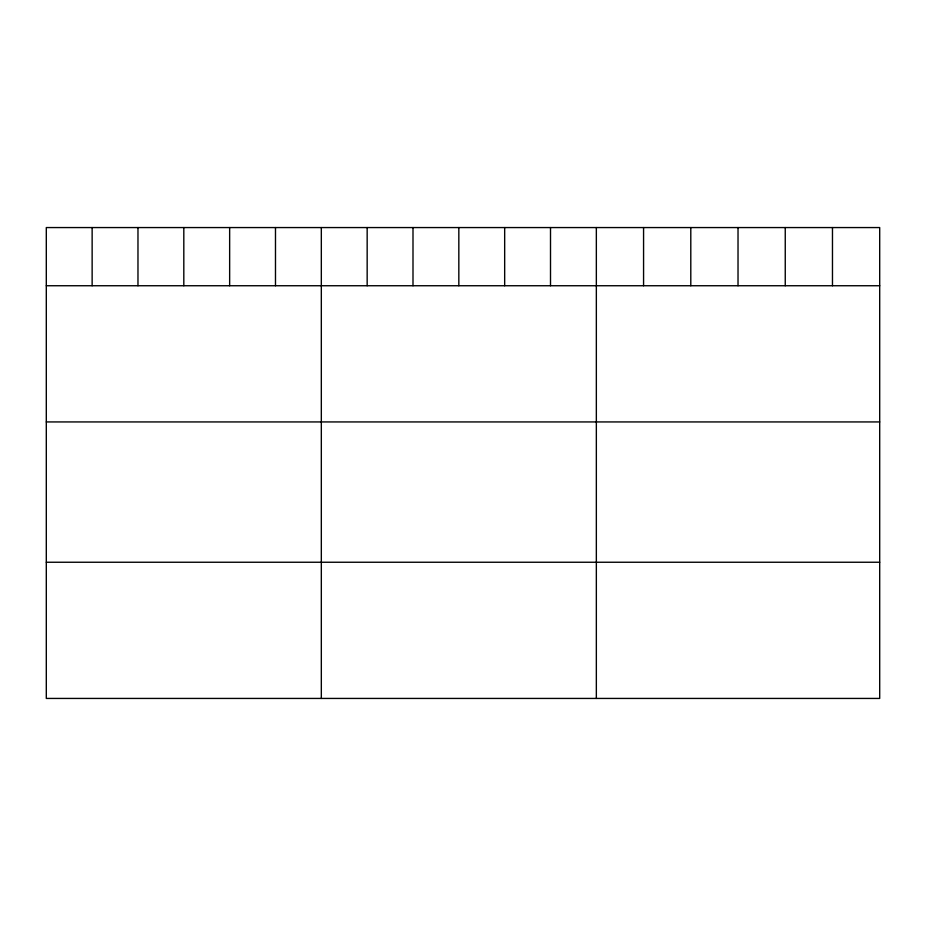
<?xml version="1.0" encoding="UTF-8"?>
<svg xmlns="http://www.w3.org/2000/svg" width="926" height="926" viewBox="0 0 926 926"><rect width="100%" height="100%" fill="white"/><g stroke="black" fill="none" stroke-linecap="round" stroke-linejoin="round"><path stroke-width="1.39" d="M879.7 285.74L879.7 698.435L46.3 698.435L46.3 227.564L879.7 227.564L879.7 285.74L46.3 285.74M46.3 421.932L879.7 421.932M46.3 562.244L879.7 562.244M832.474 227.564L832.474 285.74M785.248 227.564L785.248 285.74M738.022 227.564L738.022 285.74M690.796 227.564L690.796 285.74M643.57 227.564L643.57 285.74M596.344 227.564L596.344 698.435M550.507 227.564L550.507 285.74M504.67 227.564L504.67 285.74M458.833 227.564L458.833 285.74M412.996 227.564L412.996 285.74M367.159 227.564L367.159 285.74M321.322 227.564L321.322 698.435M275.485 227.564L275.485 285.74M229.648 227.564L229.648 285.74M183.811 227.564L183.811 285.74M137.974 227.564L137.974 285.74M92.137 227.564L92.137 285.74"/></g></svg>
